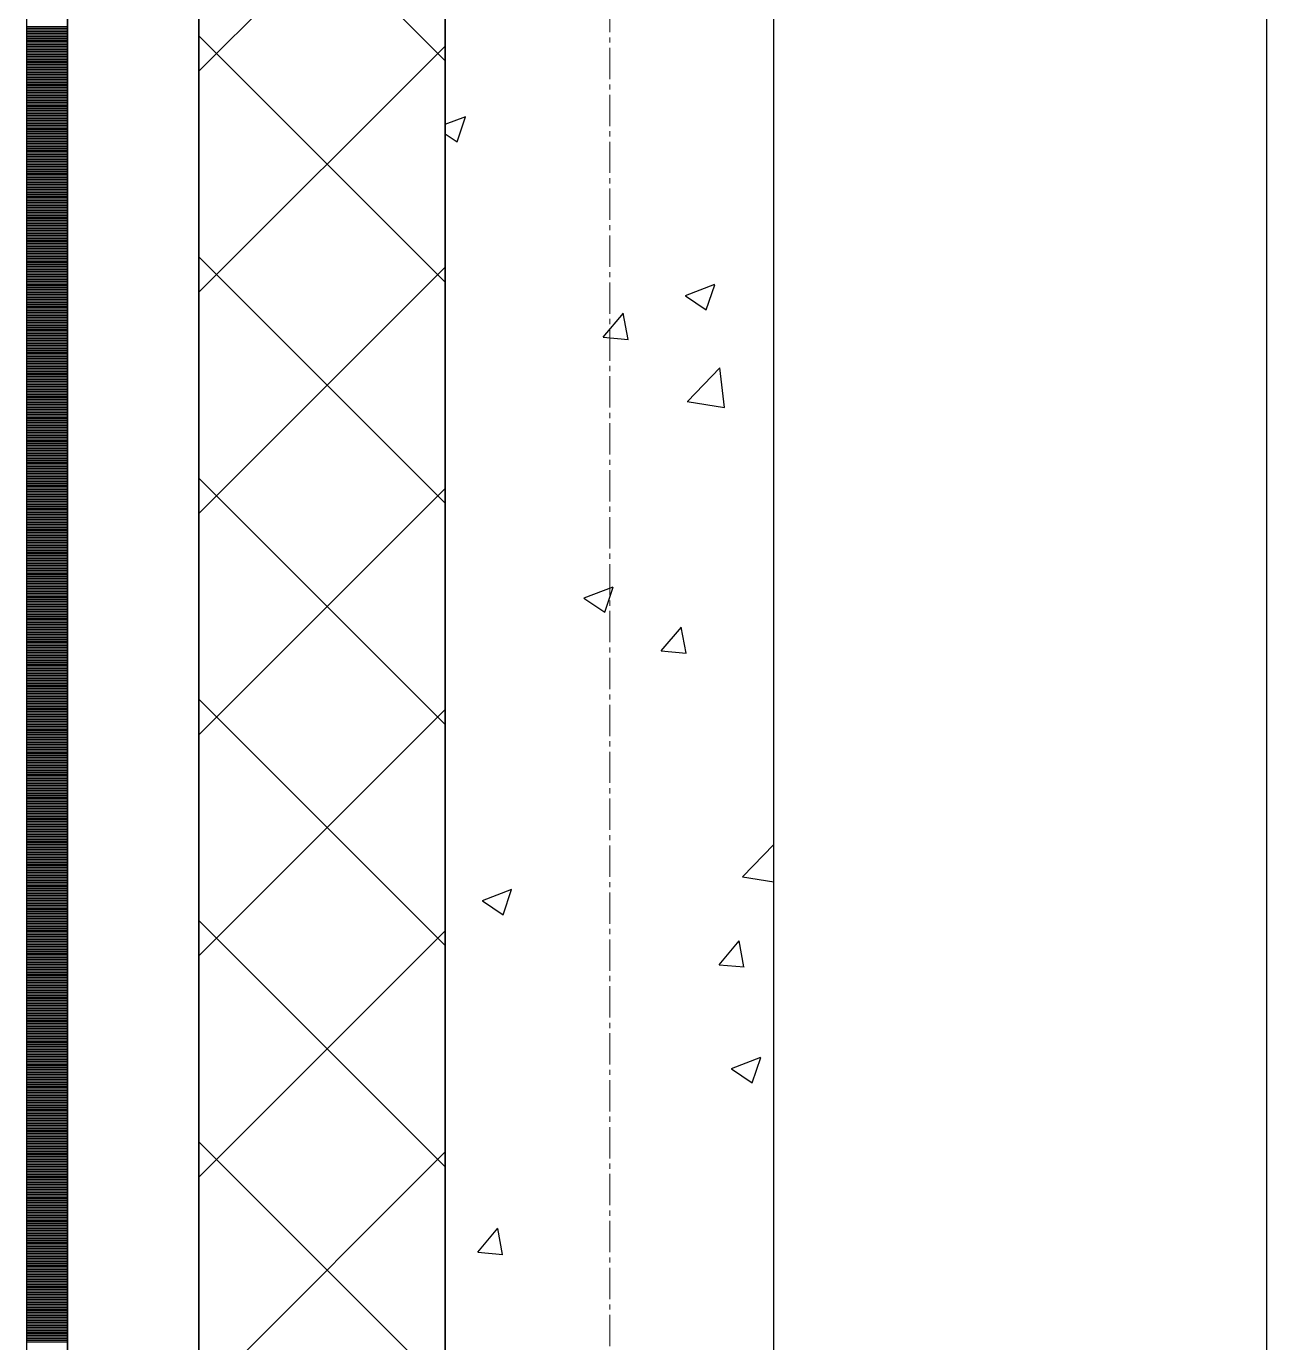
# Model space of a CAD drawing. Header units: millimetres. Extents: x -231292 to 573618, y -153144 to 564035.
# Drawn here: x 8548 to 9303, y 252365 to 253166 of the extents above; entities that cross this region are included whole.
import ezdxf

# ---------------------------------------------------------------- set-up
doc = ezdxf.new("R2010")
doc.units = ezdxf.units.MM
doc.linetypes.add('CENTER2', pattern=[28.575, 19.05, -3.175, 3.175, -3.175])
doc.layers.get('0').update_dxf_attribs({"color": 250})
for name, color, linetype, lineweight in [('АР_Стены ПЕНОблок', 250, 'Continuous', 20), ('АР_Тонкая', 250, 'Continuous', 5), ('АР_Утеплитель', 250, 'Continuous', 0), ('АР_Штриховка', 250, 'Continuous', 0), ('РД_Оси_100', 250, 'Continuous', 0)]:
    doc.layers.add(name, color=color, linetype=linetype, lineweight=lineweight)
doc.layers.add('КР_Балки-0.5', color=60, linetype='Continuous', lineweight=50, plot=False)

# ---------------------------------------------------------------- blocks, each defined once
blk = doc.blocks.new('оси_рен')
at = {"layer": 'РД_Оси_100', "color": 251, "linetype": 'CENTER2', "true_color": 0x636466}
blk.add_line((1195652.916, 135558.25), (1195652.916, 223268.25), dxfattribs=at)

msp = doc.modelspace()

# ---------------------------------------------------------------- linework, layer by layer
at = {"layer": 'АР_Стены ПЕНОблок', "color": 18, "linetype": 'Continuous', "lineweight": 25, "true_color": 0x000000}
for p, q in [((8803.243, 263866.253), (8803.243, 187666.253)), ((9003.243, 187666.253), (9003.243, 263866.253))]:
    msp.add_line(p, q, dxfattribs=at)
at = {"layer": 'АР_Тонкая', "color": 18, "linetype": 'Continuous', "lineweight": 25, "true_color": 0x000000}
for p, q in [((8548.243, 263866.253), (8548.243, 187666.253)), ((8573.243, 263866.253), (8573.243, 187666.253)), ((8573.243, 187666.253), (8573.243, 263866.253)), ((8653.243, 187666.253), (8653.243, 263866.253))]:
    msp.add_line(p, q, dxfattribs=at)
at = {"layer": 'АР_Утеплитель', "color": 18, "linetype": 'Continuous', "lineweight": 25, "true_color": 0x000000}
for p, q in [((8653.243, 263866.253), (8653.243, 187666.253)), ((8803.243, 187666.253), (8803.243, 263866.253))]:
    msp.add_line(p, q, dxfattribs=at)
at = {"layer": 'АР_Штриховка', "color": 18, "linetype": 'Continuous', "lineweight": 25, "true_color": 0x000000}
for p, q in [((8803.243, 253145.132), (8653.243, 253295.132)), ((8653.243, 253138.845), (8803.243, 253288.845)), ((8548.243, 253166.002), (8573.243, 253166.002)), ((8548.243, 253165.002), (8573.243, 253165.002)), ((8548.243, 253164.002), (8573.243, 253164.002)), ((8548.243, 253163.002), (8573.243, 253163.002)), ((8548.243, 253162.002), (8573.243, 253162.002)), ((8548.243, 253161.002), (8573.243, 253161.002)), ((8548.243, 253160.002), (8573.243, 253160.002)), ((8548.243, 253159.002), (8573.243, 253159.002)), ((8548.243, 253158.002), (8573.243, 253158.002)), ((8548.243, 253157.002), (8573.243, 253157.002)), ((8548.243, 253156.002), (8573.243, 253156.002)), ((8548.243, 253155.002), (8573.243, 253155.002)), ((8548.243, 253154.002), (8573.243, 253154.002)), ((8803.243, 253010.428), (8653.243, 253160.428)), ((8653.243, 253004.141), (8803.243, 253154.141)), ((8548.243, 253153.002), (8573.243, 253153.002)), ((8548.243, 253152.002), (8573.243, 253152.002)), ((8548.243, 253151.002), (8573.243, 253151.002)), ((8548.243, 253150.002), (8573.243, 253150.002)), ((8548.243, 253149.002), (8573.243, 253149.002)), ((8548.243, 253148.002), (8573.243, 253148.002)), ((8548.243, 253147.002), (8573.243, 253147.002)), ((8548.243, 253146.002), (8573.243, 253146.002)), ((8548.243, 253145.002), (8573.243, 253145.002)), ((8548.243, 253144.002), (8573.243, 253144.002)), ((8548.243, 253143.002), (8573.243, 253143.002)), ((8548.243, 253142.002), (8573.243, 253142.002)), ((8548.243, 253141.002), (8573.243, 253141.002)), ((8548.243, 253140.002), (8573.243, 253140.002)), ((8548.243, 253139.002), (8573.243, 253139.002)), ((8548.243, 253138.002), (8573.243, 253138.002)), ((8548.243, 253137.002), (8573.243, 253137.002)), ((8548.243, 253136.002), (8573.243, 253136.002)), ((8548.243, 253135.002), (8573.243, 253135.002)), ((8548.243, 253134.002), (8573.243, 253134.002)), ((8548.243, 253133.002), (8573.243, 253133.002)), ((8548.243, 253132.002), (8573.243, 253132.002)), ((8548.243, 253131.002), (8573.243, 253131.002)), ((8548.243, 253130.002), (8573.243, 253130.002)), ((8548.243, 253129.002), (8573.243, 253129.002)), ((8548.243, 253128.002), (8573.243, 253128.002)), ((8548.243, 253127.002), (8573.243, 253127.002)), ((8548.243, 253126.002), (8573.243, 253126.002)), ((8548.243, 253125.002), (8573.243, 253125.002)), ((8548.243, 253124.002), (8573.243, 253124.002)), ((8548.243, 253123.002), (8573.243, 253123.002)), ((8548.243, 253122.002), (8573.243, 253122.002)), ((8548.243, 253121.002), (8573.243, 253121.002)), ((8548.243, 253120.002), (8573.243, 253120.002)), ((8548.243, 253119.002), (8573.243, 253119.002)), ((8548.243, 253118.002), (8573.243, 253118.002)), ((8548.243, 253117.002), (8573.243, 253117.002)), ((8548.243, 253116.002), (8573.243, 253116.002)), ((8548.243, 253115.002), (8573.243, 253115.002)), ((8548.243, 253114.002), (8573.243, 253114.002)), ((8548.243, 253113.002), (8573.243, 253113.002)), ((8548.243, 253112.002), (8573.243, 253112.002)), ((8548.243, 253111.002), (8573.243, 253111.002)), ((8548.243, 253110.002), (8573.243, 253110.002)), ((8548.243, 253109.002), (8573.243, 253109.002)), ((8548.243, 253108.002), (8573.243, 253108.002)), ((8548.243, 253107.002), (8573.243, 253107.002)), ((8548.243, 253106.002), (8573.243, 253106.002)), ((8803.243, 253106.491), (8815.741, 253111.288)), ((8810.503, 253095.717), (8815.653, 253111.066)), ((8548.243, 253105.002), (8573.243, 253105.002)), ((8548.243, 253104.002), (8573.243, 253104.002)), ((8548.243, 253103.002), (8573.243, 253103.002)), ((8548.243, 253102.002), (8573.243, 253102.002)), ((8548.243, 253101.002), (8573.243, 253101.002)), ((8548.243, 253100.002), (8573.243, 253100.002)), ((8548.243, 253099.002), (8573.243, 253099.002)), ((8548.243, 253098.002), (8573.243, 253098.002)), ((8803.243, 253100.61), (8810.492, 253095.72)), ((8548.243, 253097.002), (8573.243, 253097.002)), ((8548.243, 253096.002), (8573.243, 253096.002)), ((8548.243, 253095.002), (8573.243, 253095.002)), ((8548.243, 253094.002), (8573.243, 253094.002)), ((8548.243, 253093.002), (8573.243, 253093.002)), ((8548.243, 253092.002), (8573.243, 253092.002)), ((8548.243, 253091.002), (8573.243, 253091.002)), ((8548.243, 253090.002), (8573.243, 253090.002)), ((8548.243, 253089.002), (8573.243, 253089.002)), ((8548.243, 253088.002), (8573.243, 253088.002)), ((8548.243, 253087.002), (8573.243, 253087.002)), ((8548.243, 253086.002), (8573.243, 253086.002)), ((8548.243, 253085.002), (8573.243, 253085.002)), ((8548.243, 253084.002), (8573.243, 253084.002)), ((8548.243, 253083.002), (8573.243, 253083.002)), ((8548.243, 253082.002), (8573.243, 253082.002)), ((8548.243, 253081.002), (8573.243, 253081.002)), ((8548.243, 253080.002), (8573.243, 253080.002)), ((8548.243, 253079.002), (8573.243, 253079.002)), ((8548.243, 253078.002), (8573.243, 253078.002)), ((8548.243, 253077.002), (8573.243, 253077.002)), ((8548.243, 253076.002), (8573.243, 253076.002)), ((8548.243, 253075.002), (8573.243, 253075.002)), ((8548.243, 253074.002), (8573.243, 253074.002)), ((8548.243, 253073.002), (8573.243, 253073.002)), ((8548.243, 253072.002), (8573.243, 253072.002)), ((8548.243, 253071.002), (8573.243, 253071.002)), ((8548.243, 253070.002), (8573.243, 253070.002)), ((8548.243, 253069.002), (8573.243, 253069.002)), ((8548.243, 253068.002), (8573.243, 253068.002)), ((8548.243, 253067.002), (8573.243, 253067.002)), ((8548.243, 253066.002), (8573.243, 253066.002)), ((8548.243, 253065.002), (8573.243, 253065.002)), ((8548.243, 253064.002), (8573.243, 253064.002)), ((8548.243, 253063.002), (8573.243, 253063.002)), ((8548.243, 253062.002), (8573.243, 253062.002)), ((8548.243, 253061.002), (8573.243, 253061.002)), ((8548.243, 253060.002), (8573.243, 253060.002)), ((8548.243, 253059.002), (8573.243, 253059.002)), ((8548.243, 253058.002), (8573.243, 253058.002)), ((8548.243, 253057.002), (8573.243, 253057.002)), ((8548.243, 253056.002), (8573.243, 253056.002)), ((8548.243, 253055.002), (8573.243, 253055.002)), ((8548.243, 253054.002), (8573.243, 253054.002)), ((8548.243, 253053.002), (8573.243, 253053.002)), ((8548.243, 253052.002), (8573.243, 253052.002)), ((8548.243, 253051.002), (8573.243, 253051.002)), ((8548.243, 253050.002), (8573.243, 253050.002)), ((8548.243, 253049.002), (8573.243, 253049.002)), ((8548.243, 253048.002), (8573.243, 253048.002)), ((8548.243, 253047.002), (8573.243, 253047.002)), ((8548.243, 253046.002), (8573.243, 253046.002)), ((8548.243, 253045.002), (8573.243, 253045.002)), ((8548.243, 253044.002), (8573.243, 253044.002)), ((8548.243, 253043.002), (8573.243, 253043.002)), ((8548.243, 253042.002), (8573.243, 253042.002)), ((8548.243, 253041.002), (8573.243, 253041.002)), ((8548.243, 253040.002), (8573.243, 253040.002)), ((8548.243, 253039.002), (8573.243, 253039.002)), ((8548.243, 253038.002), (8573.243, 253038.002)), ((8548.243, 253037.002), (8573.243, 253037.002)), ((8548.243, 253036.002), (8573.243, 253036.002)), ((8548.243, 253035.002), (8573.243, 253035.002)), ((8548.243, 253034.002), (8573.243, 253034.002)), ((8548.243, 253033.002), (8573.243, 253033.002)), ((8548.243, 253032.002), (8573.243, 253032.002)), ((8548.243, 253031.002), (8573.243, 253031.002)), ((8548.243, 253030.002), (8573.243, 253030.002)), ((8548.243, 253029.002), (8573.243, 253029.002)), ((8548.243, 253028.002), (8573.243, 253028.002)), ((8548.243, 253027.002), (8573.243, 253027.002)), ((8548.243, 253026.002), (8573.243, 253026.002)), ((8548.243, 253025.002), (8573.243, 253025.002)), ((8803.243, 252875.724), (8653.243, 253025.724)), ((8548.243, 253024.002), (8573.243, 253024.002)), ((8548.243, 253023.002), (8573.243, 253023.002)), ((8548.243, 253022.002), (8573.243, 253022.002)), ((8548.243, 253021.002), (8573.243, 253021.002)), ((8548.243, 253020.002), (8573.243, 253020.002)), ((8548.243, 253019.002), (8573.243, 253019.002)), ((8548.243, 253018.002), (8573.243, 253018.002)), ((8548.243, 253017.002), (8573.243, 253017.002)), ((8653.243, 252869.437), (8803.243, 253019.437)), ((8548.243, 253016.002), (8573.243, 253016.002)), ((8548.243, 253015.002), (8573.243, 253015.002)), ((8548.243, 253014.002), (8573.243, 253014.002)), ((8548.243, 253013.002), (8573.243, 253013.002)), ((8548.243, 253012.002), (8573.243, 253012.002)), ((8548.243, 253011.002), (8573.243, 253011.002)), ((8548.243, 253010.002), (8573.243, 253010.002)), ((8548.243, 253009.002), (8573.243, 253009.002)), ((8949.571, 253002.196), (8967.356, 253009.023)), ((8548.243, 253008.002), (8573.243, 253008.002)), ((8548.243, 253007.002), (8573.243, 253007.002)), ((8548.243, 253006.002), (8573.243, 253006.002)), ((8548.243, 253005.002), (8573.243, 253005.002)), ((8548.243, 253004.002), (8573.243, 253004.002)), ((8548.243, 253003.002), (8573.243, 253003.002)), ((8548.243, 253002.002), (8573.243, 253002.002)), ((8548.243, 253001.002), (8573.243, 253001.002)), ((8949.472, 253001.977), (8962.106, 252993.455)), ((8962.117, 252993.452), (8967.267, 253008.801)), ((8548.243, 253000.002), (8573.243, 253000.002)), ((8548.243, 252999.002), (8573.243, 252999.002)), ((8548.243, 252998.002), (8573.243, 252998.002)), ((8548.243, 252997.002), (8573.243, 252997.002)), ((8548.243, 252996.002), (8573.243, 252996.002)), ((8548.243, 252995.002), (8573.243, 252995.002)), ((8548.243, 252994.002), (8573.243, 252994.002)), ((8548.243, 252993.002), (8573.243, 252993.002)), ((8548.243, 252992.002), (8573.243, 252992.002)), ((8548.243, 252991.002), (8573.243, 252991.002)), ((8548.243, 252990.002), (8573.243, 252990.002)), ((8548.243, 252989.002), (8573.243, 252989.002)), ((8548.243, 252988.002), (8573.243, 252988.002)), ((8548.243, 252987.002), (8573.243, 252987.002)), ((8548.243, 252986.002), (8573.243, 252986.002)), ((8548.243, 252985.002), (8573.243, 252985.002)), ((8899.467, 252976.795), (8911.712, 252991.388)), ((8914.551, 252975.438), (8911.614, 252991.359)), ((8548.243, 252984.002), (8573.243, 252984.002)), ((8548.243, 252983.002), (8573.243, 252983.002)), ((8548.243, 252982.002), (8573.243, 252982.002)), ((8548.243, 252981.002), (8573.243, 252981.002)), ((8548.243, 252980.002), (8573.243, 252980.002)), ((8548.243, 252979.002), (8573.243, 252979.002)), ((8548.243, 252978.002), (8573.243, 252978.002)), ((8548.243, 252977.002), (8573.243, 252977.002)), ((8548.243, 252976.002), (8573.243, 252976.002)), ((8548.243, 252975.002), (8573.243, 252975.002)), ((8548.243, 252974.002), (8573.243, 252974.002)), ((8548.243, 252973.002), (8573.243, 252973.002)), ((8548.243, 252972.002), (8573.243, 252972.002)), ((8548.243, 252971.002), (8573.243, 252971.002)), ((8548.243, 252970.002), (8573.243, 252970.002)), ((8548.243, 252969.002), (8573.243, 252969.002)), ((8899.466, 252976.784), (8914.648, 252975.456)), ((8548.243, 252968.002), (8573.243, 252968.002)), ((8548.243, 252967.002), (8573.243, 252967.002)), ((8548.243, 252966.002), (8573.243, 252966.002)), ((8548.243, 252965.002), (8573.243, 252965.002)), ((8548.243, 252964.002), (8573.243, 252964.002)), ((8548.243, 252963.002), (8573.243, 252963.002)), ((8548.243, 252962.002), (8573.243, 252962.002)), ((8548.243, 252961.002), (8573.243, 252961.002)), ((8548.243, 252960.002), (8573.243, 252960.002)), ((8548.243, 252959.002), (8573.243, 252959.002)), ((8548.243, 252958.002), (8573.243, 252958.002)), ((8548.243, 252957.002), (8573.243, 252957.002)), ((8548.243, 252956.002), (8573.243, 252956.002)), ((8548.243, 252955.002), (8573.243, 252955.002)), ((8548.243, 252954.002), (8573.243, 252954.002)), ((8548.243, 252953.002), (8573.243, 252953.002)), ((8950.602, 252937.575), (8970.386, 252958.193)), ((8973.185, 252934.07), (8970.379, 252958.193)), ((8548.243, 252952.002), (8573.243, 252952.002)), ((8548.243, 252951.002), (8573.243, 252951.002)), ((8548.243, 252950.002), (8573.243, 252950.002)), ((8548.243, 252949.002), (8573.243, 252949.002)), ((8548.243, 252948.002), (8573.243, 252948.002)), ((8548.243, 252947.002), (8573.243, 252947.002)), ((8548.243, 252946.002), (8573.243, 252946.002)), ((8548.243, 252945.002), (8573.243, 252945.002)), ((8548.243, 252944.002), (8573.243, 252944.002)), ((8548.243, 252943.002), (8573.243, 252943.002)), ((8548.243, 252942.002), (8573.243, 252942.002)), ((8548.243, 252941.002), (8573.243, 252941.002)), ((8548.243, 252940.002), (8573.243, 252940.002)), ((8548.243, 252939.002), (8573.243, 252939.002)), ((8548.243, 252938.002), (8573.243, 252938.002)), ((8548.243, 252937.002), (8573.243, 252937.002)), ((8950.597, 252937.585), (8973.187, 252934.081)), ((8548.243, 252936.002), (8573.243, 252936.002)), ((8548.243, 252935.002), (8573.243, 252935.002)), ((8548.243, 252934.002), (8573.243, 252934.002)), ((8548.243, 252933.002), (8573.243, 252933.002)), ((8548.243, 252932.002), (8573.243, 252932.002)), ((8548.243, 252931.002), (8573.243, 252931.002)), ((8548.243, 252930.002), (8573.243, 252930.002)), ((8548.243, 252929.002), (8573.243, 252929.002)), ((8548.243, 252928.002), (8573.243, 252928.002)), ((8548.243, 252927.002), (8573.243, 252927.002)), ((8548.243, 252926.002), (8573.243, 252926.002)), ((8548.243, 252925.002), (8573.243, 252925.002)), ((8548.243, 252924.002), (8573.243, 252924.002)), ((8548.243, 252923.002), (8573.243, 252923.002)), ((8548.243, 252922.002), (8573.243, 252922.002)), ((8548.243, 252921.002), (8573.243, 252921.002)), ((8548.243, 252920.002), (8573.243, 252920.002)), ((8548.243, 252919.002), (8573.243, 252919.002)), ((8548.243, 252918.002), (8573.243, 252918.002)), ((8548.243, 252917.002), (8573.243, 252917.002)), ((8548.243, 252916.002), (8573.243, 252916.002)), ((8548.243, 252915.002), (8573.243, 252915.002)), ((8548.243, 252914.002), (8573.243, 252914.002)), ((8548.243, 252913.002), (8573.243, 252913.002)), ((8548.243, 252912.002), (8573.243, 252912.002)), ((8548.243, 252911.002), (8573.243, 252911.002)), ((8548.243, 252910.002), (8573.243, 252910.002)), ((8548.243, 252909.002), (8573.243, 252909.002)), ((8548.243, 252908.002), (8573.243, 252908.002)), ((8548.243, 252907.002), (8573.243, 252907.002)), ((8548.243, 252906.002), (8573.243, 252906.002)), ((8548.243, 252905.002), (8573.243, 252905.002)), ((8548.243, 252904.002), (8573.243, 252904.002)), ((8548.243, 252903.002), (8573.243, 252903.002)), ((8548.243, 252902.002), (8573.243, 252902.002)), ((8548.243, 252901.002), (8573.243, 252901.002)), ((8548.243, 252900.002), (8573.243, 252900.002)), ((8548.243, 252899.002), (8573.243, 252899.002)), ((8548.243, 252898.002), (8573.243, 252898.002)), ((8548.243, 252897.002), (8573.243, 252897.002)), ((8548.243, 252896.002), (8573.243, 252896.002)), ((8548.243, 252895.002), (8573.243, 252895.002)), ((8548.243, 252894.002), (8573.243, 252894.002)), ((8548.243, 252893.002), (8573.243, 252893.002)), ((8548.243, 252892.002), (8573.243, 252892.002)), ((8548.243, 252891.002), (8573.243, 252891.002)), ((8548.243, 252890.002), (8573.243, 252890.002)), ((8548.243, 252889.002), (8573.243, 252889.002)), ((8803.243, 252741.02), (8653.243, 252891.02)), ((8548.243, 252888.002), (8573.243, 252888.002)), ((8548.243, 252887.002), (8573.243, 252887.002)), ((8548.243, 252886.002), (8573.243, 252886.002)), ((8548.243, 252885.002), (8573.243, 252885.002)), ((8548.243, 252884.002), (8573.243, 252884.002)), ((8548.243, 252883.002), (8573.243, 252883.002)), ((8548.243, 252882.002), (8573.243, 252882.002)), ((8548.243, 252881.002), (8573.243, 252881.002)), ((8653.243, 252734.733), (8803.243, 252884.733)), ((8548.243, 252880.002), (8573.243, 252880.002)), ((8548.243, 252879.002), (8573.243, 252879.002)), ((8548.243, 252878.002), (8573.243, 252878.002)), ((8548.243, 252877.002), (8573.243, 252877.002)), ((8548.243, 252876.002), (8573.243, 252876.002)), ((8548.243, 252875.002), (8573.243, 252875.002)), ((8548.243, 252874.002), (8573.243, 252874.002)), ((8548.243, 252873.002), (8573.243, 252873.002)), ((8548.243, 252872.002), (8573.243, 252872.002)), ((8548.243, 252871.002), (8573.243, 252871.002)), ((8548.243, 252870.002), (8573.243, 252870.002)), ((8548.243, 252869.002), (8573.243, 252869.002)), ((8548.243, 252868.002), (8573.243, 252868.002)), ((8548.243, 252867.002), (8573.243, 252867.002)), ((8548.243, 252866.002), (8573.243, 252866.002)), ((8548.243, 252865.002), (8573.243, 252865.002)), ((8548.243, 252864.002), (8573.243, 252864.002)), ((8548.243, 252863.002), (8573.243, 252863.002)), ((8548.243, 252862.002), (8573.243, 252862.002)), ((8548.243, 252861.002), (8573.243, 252861.002)), ((8548.243, 252860.002), (8573.243, 252860.002)), ((8548.243, 252859.002), (8573.243, 252859.002)), ((8548.243, 252858.002), (8573.243, 252858.002)), ((8548.243, 252857.002), (8573.243, 252857.002)), ((8548.243, 252856.002), (8573.243, 252856.002)), ((8548.243, 252855.002), (8573.243, 252855.002)), ((8548.243, 252854.002), (8573.243, 252854.002)), ((8548.243, 252853.002), (8573.243, 252853.002)), ((8548.243, 252852.002), (8573.243, 252852.002)), ((8548.243, 252851.002), (8573.243, 252851.002)), ((8548.243, 252850.002), (8573.243, 252850.002)), ((8548.243, 252849.002), (8573.243, 252849.002)), ((8548.243, 252848.002), (8573.243, 252848.002)), ((8548.243, 252847.002), (8573.243, 252847.002)), ((8548.243, 252846.002), (8573.243, 252846.002)), ((8548.243, 252845.002), (8573.243, 252845.002)), ((8548.243, 252844.002), (8573.243, 252844.002)), ((8548.243, 252843.002), (8573.243, 252843.002)), ((8548.243, 252842.002), (8573.243, 252842.002)), ((8548.243, 252841.002), (8573.243, 252841.002)), ((8548.243, 252840.002), (8573.243, 252840.002)), ((8548.243, 252839.002), (8573.243, 252839.002)), ((8548.243, 252838.002), (8573.243, 252838.002)), ((8548.243, 252837.002), (8573.243, 252837.002)), ((8548.243, 252836.002), (8573.243, 252836.002)), ((8548.243, 252835.002), (8573.243, 252835.002)), ((8548.243, 252834.002), (8573.243, 252834.002)), ((8548.243, 252833.002), (8573.243, 252833.002)), ((8548.243, 252832.002), (8573.243, 252832.002)), ((8548.243, 252831.002), (8573.243, 252831.002)), ((8548.243, 252830.002), (8573.243, 252830.002)), ((8548.243, 252829.002), (8573.243, 252829.002)), ((8548.243, 252828.002), (8573.243, 252828.002)), ((8548.243, 252827.002), (8573.243, 252827.002)), ((8548.243, 252826.002), (8573.243, 252826.002)), ((8548.243, 252825.002), (8573.243, 252825.002)), ((8887.769, 252818.008), (8905.554, 252824.835)), ((8900.315, 252809.264), (8905.465, 252824.613)), ((8548.243, 252824.002), (8573.243, 252824.002)), ((8548.243, 252823.002), (8573.243, 252823.002)), ((8548.243, 252822.002), (8573.243, 252822.002)), ((8548.243, 252821.002), (8573.243, 252821.002)), ((8548.243, 252820.002), (8573.243, 252820.002)), ((8548.243, 252819.002), (8573.243, 252819.002)), ((8548.243, 252818.002), (8573.243, 252818.002)), ((8548.243, 252817.002), (8573.243, 252817.002)), ((8887.67, 252817.789), (8900.304, 252809.267)), ((8548.243, 252816.002), (8573.243, 252816.002)), ((8548.243, 252815.002), (8573.243, 252815.002)), ((8548.243, 252814.002), (8573.243, 252814.002)), ((8548.243, 252813.002), (8573.243, 252813.002)), ((8548.243, 252812.002), (8573.243, 252812.002)), ((8548.243, 252811.002), (8573.243, 252811.002)), ((8548.243, 252810.002), (8573.243, 252810.002)), ((8548.243, 252809.002), (8573.243, 252809.002)), ((8548.243, 252808.002), (8573.243, 252808.002)), ((8548.243, 252807.002), (8573.243, 252807.002)), ((8548.243, 252806.002), (8573.243, 252806.002)), ((8548.243, 252805.002), (8573.243, 252805.002)), ((8548.243, 252804.002), (8573.243, 252804.002)), ((8548.243, 252803.002), (8573.243, 252803.002)), ((8548.243, 252802.002), (8573.243, 252802.002)), ((8548.243, 252801.002), (8573.243, 252801.002)), ((8548.243, 252800.002), (8573.243, 252800.002)), ((8548.243, 252799.002), (8573.243, 252799.002)), ((8548.243, 252798.002), (8573.243, 252798.002)), ((8548.243, 252797.002), (8573.243, 252797.002)), ((8548.243, 252796.002), (8573.243, 252796.002)), ((8548.243, 252795.002), (8573.243, 252795.002)), ((8548.243, 252794.002), (8573.243, 252794.002)), ((8548.243, 252793.002), (8573.243, 252793.002)), ((8934.71, 252785.738), (8946.955, 252800.331)), ((8949.794, 252784.381), (8946.857, 252800.302)), ((8548.243, 252792.002), (8573.243, 252792.002)), ((8548.243, 252791.002), (8573.243, 252791.002)), ((8548.243, 252790.002), (8573.243, 252790.002)), ((8548.243, 252789.002), (8573.243, 252789.002)), ((8548.243, 252788.002), (8573.243, 252788.002)), ((8548.243, 252787.002), (8573.243, 252787.002)), ((8548.243, 252786.002), (8573.243, 252786.002)), ((8548.243, 252785.002), (8573.243, 252785.002)), ((8934.709, 252785.727), (8949.891, 252784.399)), ((8548.243, 252784.002), (8573.243, 252784.002)), ((8548.243, 252783.002), (8573.243, 252783.002)), ((8548.243, 252782.002), (8573.243, 252782.002)), ((8548.243, 252781.002), (8573.243, 252781.002)), ((8548.243, 252780.002), (8573.243, 252780.002)), ((8548.243, 252779.002), (8573.243, 252779.002)), ((8548.243, 252778.002), (8573.243, 252778.002)), ((8548.243, 252777.002), (8573.243, 252777.002)), ((8548.243, 252776.002), (8573.243, 252776.002)), ((8548.243, 252775.002), (8573.243, 252775.002)), ((8548.243, 252774.002), (8573.243, 252774.002)), ((8548.243, 252773.002), (8573.243, 252773.002)), ((8548.243, 252772.002), (8573.243, 252772.002)), ((8548.243, 252771.002), (8573.243, 252771.002)), ((8548.243, 252770.002), (8573.243, 252770.002)), ((8548.243, 252769.002), (8573.243, 252769.002)), ((8548.243, 252768.002), (8573.243, 252768.002)), ((8548.243, 252767.002), (8573.243, 252767.002)), ((8548.243, 252766.002), (8573.243, 252766.002)), ((8548.243, 252765.002), (8573.243, 252765.002)), ((8548.243, 252764.002), (8573.243, 252764.002)), ((8548.243, 252763.002), (8573.243, 252763.002)), ((8548.243, 252762.002), (8573.243, 252762.002)), ((8548.243, 252761.002), (8573.243, 252761.002)), ((8548.243, 252760.002), (8573.243, 252760.002)), ((8548.243, 252759.002), (8573.243, 252759.002)), ((8548.243, 252758.002), (8573.243, 252758.002)), ((8548.243, 252757.002), (8573.243, 252757.002)), ((8548.243, 252756.002), (8573.243, 252756.002)), ((8548.243, 252755.002), (8573.243, 252755.002)), ((8548.243, 252754.002), (8573.243, 252754.002)), ((8548.243, 252753.002), (8573.243, 252753.002)), ((8803.243, 252606.316), (8653.243, 252756.316)), ((8548.243, 252752.002), (8573.243, 252752.002)), ((8548.243, 252751.002), (8573.243, 252751.002)), ((8548.243, 252750.002), (8573.243, 252750.002)), ((8548.243, 252749.002), (8573.243, 252749.002)), ((8548.243, 252748.002), (8573.243, 252748.002)), ((8548.243, 252747.002), (8573.243, 252747.002)), ((8548.243, 252746.002), (8573.243, 252746.002)), ((8548.243, 252745.002), (8573.243, 252745.002)), ((8653.243, 252600.029), (8803.243, 252750.029)), ((8548.243, 252744.002), (8573.243, 252744.002)), ((8548.243, 252743.002), (8573.243, 252743.002)), ((8548.243, 252742.002), (8573.243, 252742.002)), ((8548.243, 252741.002), (8573.243, 252741.002)), ((8548.243, 252740.002), (8573.243, 252740.002)), ((8548.243, 252739.002), (8573.243, 252739.002)), ((8548.243, 252738.002), (8573.243, 252738.002)), ((8548.243, 252737.002), (8573.243, 252737.002)), ((8548.243, 252736.002), (8573.243, 252736.002)), ((8548.243, 252735.002), (8573.243, 252735.002)), ((8548.243, 252734.002), (8573.243, 252734.002)), ((8548.243, 252733.002), (8573.243, 252733.002)), ((8548.243, 252732.002), (8573.243, 252732.002)), ((8548.243, 252731.002), (8573.243, 252731.002)), ((8548.243, 252730.002), (8573.243, 252730.002)), ((8548.243, 252729.002), (8573.243, 252729.002)), ((8548.243, 252728.002), (8573.243, 252728.002)), ((8548.243, 252727.002), (8573.243, 252727.002)), ((8548.243, 252726.002), (8573.243, 252726.002)), ((8548.243, 252725.002), (8573.243, 252725.002)), ((8548.243, 252724.002), (8573.243, 252724.002)), ((8548.243, 252723.002), (8573.243, 252723.002)), ((8548.243, 252722.002), (8573.243, 252722.002)), ((8548.243, 252721.002), (8573.243, 252721.002)), ((8548.243, 252720.002), (8573.243, 252720.002)), ((8548.243, 252719.002), (8573.243, 252719.002)), ((8548.243, 252718.002), (8573.243, 252718.002)), ((8548.243, 252717.002), (8573.243, 252717.002)), ((8548.243, 252716.002), (8573.243, 252716.002)), ((8548.243, 252715.002), (8573.243, 252715.002)), ((8548.243, 252714.002), (8573.243, 252714.002)), ((8548.243, 252713.002), (8573.243, 252713.002)), ((8548.243, 252712.002), (8573.243, 252712.002)), ((8548.243, 252711.002), (8573.243, 252711.002)), ((8548.243, 252710.002), (8573.243, 252710.002)), ((8548.243, 252709.002), (8573.243, 252709.002)), ((8548.243, 252708.002), (8573.243, 252708.002)), ((8548.243, 252707.002), (8573.243, 252707.002)), ((8548.243, 252706.002), (8573.243, 252706.002)), ((8548.243, 252705.002), (8573.243, 252705.002)), ((8548.243, 252704.002), (8573.243, 252704.002)), ((8548.243, 252703.002), (8573.243, 252703.002)), ((8548.243, 252702.002), (8573.243, 252702.002)), ((8548.243, 252701.002), (8573.243, 252701.002)), ((8548.243, 252700.002), (8573.243, 252700.002)), ((8548.243, 252699.002), (8573.243, 252699.002)), ((8548.243, 252698.002), (8573.243, 252698.002)), ((8548.243, 252697.002), (8573.243, 252697.002)), ((8548.243, 252696.002), (8573.243, 252696.002)), ((8548.243, 252695.002), (8573.243, 252695.002)), ((8548.243, 252694.002), (8573.243, 252694.002)), ((8548.243, 252693.002), (8573.243, 252693.002)), ((8548.243, 252692.002), (8573.243, 252692.002)), ((8548.243, 252691.002), (8573.243, 252691.002)), ((8548.243, 252690.002), (8573.243, 252690.002)), ((8548.243, 252689.002), (8573.243, 252689.002)), ((8548.243, 252688.002), (8573.243, 252688.002)), ((8548.243, 252687.002), (8573.243, 252687.002)), ((8548.243, 252686.002), (8573.243, 252686.002)), ((8548.243, 252685.002), (8573.243, 252685.002)), ((8548.243, 252684.002), (8573.243, 252684.002)), ((8548.243, 252683.002), (8573.243, 252683.002)), ((8548.243, 252682.002), (8573.243, 252682.002)), ((8548.243, 252681.002), (8573.243, 252681.002)), ((8548.243, 252680.002), (8573.243, 252680.002)), ((8548.243, 252679.002), (8573.243, 252679.002)), ((8548.243, 252678.002), (8573.243, 252678.002)), ((8548.243, 252677.002), (8573.243, 252677.002)), ((8548.243, 252676.002), (8573.243, 252676.002)), ((8548.243, 252675.002), (8573.243, 252675.002)), ((8548.243, 252674.002), (8573.243, 252674.002)), ((8548.243, 252673.002), (8573.243, 252673.002)), ((8548.243, 252672.002), (8573.243, 252672.002)), ((8548.243, 252671.002), (8573.243, 252671.002)), ((8548.243, 252670.002), (8573.243, 252670.002)), ((8548.243, 252669.002), (8573.243, 252669.002)), ((8548.243, 252668.002), (8573.243, 252668.002)), ((8548.243, 252667.002), (8573.243, 252667.002)), ((8548.243, 252666.002), (8573.243, 252666.002)), ((8548.243, 252665.002), (8573.243, 252665.002)), ((8984.277, 252648.106), (9003.243, 252667.873)), ((8548.243, 252664.002), (8573.243, 252664.002)), ((8548.243, 252663.002), (8573.243, 252663.002)), ((8548.243, 252662.002), (8573.243, 252662.002)), ((8548.243, 252661.002), (8573.243, 252661.002)), ((8548.243, 252660.002), (8573.243, 252660.002)), ((8548.243, 252659.002), (8573.243, 252659.002)), ((8548.243, 252658.002), (8573.243, 252658.002)), ((8548.243, 252657.002), (8573.243, 252657.002)), ((8548.243, 252656.002), (8573.243, 252656.002)), ((8548.243, 252655.002), (8573.243, 252655.002)), ((8548.243, 252654.002), (8573.243, 252654.002)), ((8548.243, 252653.002), (8573.243, 252653.002)), ((8548.243, 252652.002), (8573.243, 252652.002)), ((8548.243, 252651.002), (8573.243, 252651.002)), ((8548.243, 252650.002), (8573.243, 252650.002)), ((8548.243, 252649.002), (8573.243, 252649.002)), ((8548.243, 252648.002), (8573.243, 252648.002)), ((8548.243, 252647.002), (8573.243, 252647.002)), ((8548.243, 252646.002), (8573.243, 252646.002)), ((8548.243, 252645.002), (8573.243, 252645.002)), ((8548.243, 252644.002), (8573.243, 252644.002)), ((8548.243, 252643.002), (8573.243, 252643.002)), ((8548.243, 252642.002), (8573.243, 252642.002)), ((8548.243, 252641.002), (8573.243, 252641.002)), ((8825.967, 252633.82), (8843.751, 252640.647)), ((8838.513, 252625.076), (8843.663, 252640.425)), ((8984.272, 252648.116), (9003.243, 252645.174)), ((8548.243, 252640.002), (8573.243, 252640.002)), ((8548.243, 252639.002), (8573.243, 252639.002)), ((8548.243, 252638.002), (8573.243, 252638.002)), ((8548.243, 252637.002), (8573.243, 252637.002)), ((8548.243, 252636.002), (8573.243, 252636.002)), ((8548.243, 252635.002), (8573.243, 252635.002)), ((8548.243, 252634.002), (8573.243, 252634.002)), ((8548.243, 252633.002), (8573.243, 252633.002)), ((8825.868, 252633.601), (8838.502, 252625.079)), ((8548.243, 252632.002), (8573.243, 252632.002)), ((8548.243, 252631.002), (8573.243, 252631.002)), ((8548.243, 252630.002), (8573.243, 252630.002)), ((8548.243, 252629.002), (8573.243, 252629.002)), ((8548.243, 252628.002), (8573.243, 252628.002)), ((8548.243, 252627.002), (8573.243, 252627.002)), ((8548.243, 252626.002), (8573.243, 252626.002)), ((8548.243, 252625.002), (8573.243, 252625.002)), ((8548.243, 252624.002), (8573.243, 252624.002)), ((8548.243, 252623.002), (8573.243, 252623.002)), ((8548.243, 252622.002), (8573.243, 252622.002)), ((8548.243, 252621.002), (8573.243, 252621.002)), ((8548.243, 252620.002), (8573.243, 252620.002)), ((8548.243, 252619.002), (8573.243, 252619.002)), ((8548.243, 252618.002), (8573.243, 252618.002)), ((8548.243, 252617.002), (8573.243, 252617.002)), ((8803.243, 252471.612), (8653.243, 252621.612)), ((8548.243, 252616.002), (8573.243, 252616.002)), ((8548.243, 252615.002), (8573.243, 252615.002)), ((8548.243, 252614.002), (8573.243, 252614.002)), ((8548.243, 252613.002), (8573.243, 252613.002)), ((8548.243, 252612.002), (8573.243, 252612.002)), ((8548.243, 252611.002), (8573.243, 252611.002)), ((8548.243, 252610.002), (8573.243, 252610.002)), ((8548.243, 252609.002), (8573.243, 252609.002)), ((8653.243, 252465.325), (8803.243, 252615.325)), ((8969.953, 252594.681), (8982.199, 252609.274)), ((8985.036, 252593.324), (8982.099, 252609.245)), ((8548.243, 252608.002), (8573.243, 252608.002)), ((8548.243, 252607.002), (8573.243, 252607.002)), ((8548.243, 252606.002), (8573.243, 252606.002)), ((8548.243, 252605.002), (8573.243, 252605.002)), ((8548.243, 252604.002), (8573.243, 252604.002)), ((8548.243, 252603.002), (8573.243, 252603.002)), ((8548.243, 252602.002), (8573.243, 252602.002)), ((8548.243, 252601.002), (8573.243, 252601.002)), ((8548.243, 252600.002), (8573.243, 252600.002)), ((8548.243, 252599.002), (8573.243, 252599.002)), ((8548.243, 252598.002), (8573.243, 252598.002)), ((8548.243, 252597.002), (8573.243, 252597.002)), ((8548.243, 252596.002), (8573.243, 252596.002)), ((8548.243, 252595.002), (8573.243, 252595.002)), ((8548.243, 252594.002), (8573.243, 252594.002)), ((8548.243, 252593.002), (8573.243, 252593.002)), ((8969.953, 252594.671), (8985.135, 252593.342)), ((8548.243, 252592.002), (8573.243, 252592.002)), ((8548.243, 252591.002), (8573.243, 252591.002)), ((8548.243, 252590.002), (8573.243, 252590.002)), ((8548.243, 252589.002), (8573.243, 252589.002)), ((8548.243, 252588.002), (8573.243, 252588.002)), ((8548.243, 252587.002), (8573.243, 252587.002)), ((8548.243, 252586.002), (8573.243, 252586.002)), ((8548.243, 252585.002), (8573.243, 252585.002)), ((8548.243, 252584.002), (8573.243, 252584.002)), ((8548.243, 252583.002), (8573.243, 252583.002)), ((8548.243, 252582.002), (8573.243, 252582.002)), ((8548.243, 252581.002), (8573.243, 252581.002)), ((8548.243, 252580.002), (8573.243, 252580.002)), ((8548.243, 252579.002), (8573.243, 252579.002)), ((8548.243, 252578.002), (8573.243, 252578.002)), ((8548.243, 252577.002), (8573.243, 252577.002)), ((8548.243, 252576.002), (8573.243, 252576.002)), ((8548.243, 252575.002), (8573.243, 252575.002)), ((8548.243, 252574.002), (8573.243, 252574.002)), ((8548.243, 252573.002), (8573.243, 252573.002)), ((8548.243, 252572.002), (8573.243, 252572.002)), ((8548.243, 252571.002), (8573.243, 252571.002)), ((8548.243, 252570.002), (8573.243, 252570.002)), ((8548.243, 252569.002), (8573.243, 252569.002)), ((8548.243, 252568.002), (8573.243, 252568.002)), ((8548.243, 252567.002), (8573.243, 252567.002)), ((8548.243, 252566.002), (8573.243, 252566.002)), ((8548.243, 252565.002), (8573.243, 252565.002)), ((8548.243, 252564.002), (8573.243, 252564.002)), ((8548.243, 252563.002), (8573.243, 252563.002)), ((8548.243, 252562.002), (8573.243, 252562.002)), ((8548.243, 252561.002), (8573.243, 252561.002)), ((8548.243, 252560.002), (8573.243, 252560.002)), ((8548.243, 252559.002), (8573.243, 252559.002)), ((8548.243, 252558.002), (8573.243, 252558.002)), ((8548.243, 252557.002), (8573.243, 252557.002)), ((8548.243, 252556.002), (8573.243, 252556.002)), ((8548.243, 252555.002), (8573.243, 252555.002)), ((8548.243, 252554.002), (8573.243, 252554.002)), ((8548.243, 252553.002), (8573.243, 252553.002)), ((8548.243, 252552.002), (8573.243, 252552.002)), ((8548.243, 252551.002), (8573.243, 252551.002)), ((8548.243, 252550.002), (8573.243, 252550.002)), ((8548.243, 252549.002), (8573.243, 252549.002)), ((8548.243, 252548.002), (8573.243, 252548.002)), ((8548.243, 252547.002), (8573.243, 252547.002)), ((8548.243, 252546.002), (8573.243, 252546.002)), ((8548.243, 252545.002), (8573.243, 252545.002)), ((8548.243, 252544.002), (8573.243, 252544.002)), ((8548.243, 252543.002), (8573.243, 252543.002)), ((8548.243, 252542.002), (8573.243, 252542.002)), ((8548.243, 252541.002), (8573.243, 252541.002)), ((8548.243, 252540.002), (8573.243, 252540.002)), ((8548.243, 252539.002), (8573.243, 252539.002)), ((8548.243, 252538.002), (8573.243, 252538.002)), ((8548.243, 252537.002), (8573.243, 252537.002)), ((8548.243, 252536.002), (8573.243, 252536.002)), ((8977.581, 252531.555), (8995.366, 252538.382)), ((8990.127, 252522.811), (8995.278, 252538.16)), ((8548.243, 252535.002), (8573.243, 252535.002)), ((8548.243, 252534.002), (8573.243, 252534.002)), ((8548.243, 252533.002), (8573.243, 252533.002)), ((8548.243, 252532.002), (8573.243, 252532.002)), ((8548.243, 252531.002), (8573.243, 252531.002)), ((8548.243, 252530.002), (8573.243, 252530.002)), ((8548.243, 252529.002), (8573.243, 252529.002)), ((8548.243, 252528.002), (8573.243, 252528.002)), ((8977.482, 252531.336), (8990.116, 252522.814)), ((8548.243, 252527.002), (8573.243, 252527.002)), ((8548.243, 252526.002), (8573.243, 252526.002)), ((8548.243, 252525.002), (8573.243, 252525.002)), ((8548.243, 252524.002), (8573.243, 252524.002)), ((8548.243, 252523.002), (8573.243, 252523.002)), ((8548.243, 252522.002), (8573.243, 252522.002)), ((8548.243, 252521.002), (8573.243, 252521.002)), ((8548.243, 252520.002), (8573.243, 252520.002)), ((8548.243, 252519.002), (8573.243, 252519.002)), ((8548.243, 252518.002), (8573.243, 252518.002)), ((8548.243, 252517.002), (8573.243, 252517.002)), ((8548.243, 252516.002), (8573.243, 252516.002)), ((8548.243, 252515.002), (8573.243, 252515.002)), ((8548.243, 252514.002), (8573.243, 252514.002)), ((8548.243, 252513.002), (8573.243, 252513.002)), ((8548.243, 252512.002), (8573.243, 252512.002)), ((8548.243, 252511.002), (8573.243, 252511.002)), ((8548.243, 252510.002), (8573.243, 252510.002)), ((8548.243, 252509.002), (8573.243, 252509.002)), ((8548.243, 252508.002), (8573.243, 252508.002)), ((8548.243, 252507.002), (8573.243, 252507.002)), ((8548.243, 252506.002), (8573.243, 252506.002)), ((8548.243, 252505.002), (8573.243, 252505.002)), ((8548.243, 252504.002), (8573.243, 252504.002)), ((8548.243, 252503.002), (8573.243, 252503.002)), ((8548.243, 252502.002), (8573.243, 252502.002)), ((8548.243, 252501.002), (8573.243, 252501.002)), ((8548.243, 252500.002), (8573.243, 252500.002)), ((8548.243, 252499.002), (8573.243, 252499.002)), ((8548.243, 252498.002), (8573.243, 252498.002)), ((8548.243, 252497.002), (8573.243, 252497.002)), ((8548.243, 252496.002), (8573.243, 252496.002)), ((8548.243, 252495.002), (8573.243, 252495.002)), ((8548.243, 252494.002), (8573.243, 252494.002)), ((8548.243, 252493.002), (8573.243, 252493.002)), ((8548.243, 252492.002), (8573.243, 252492.002)), ((8548.243, 252491.002), (8573.243, 252491.002)), ((8548.243, 252490.002), (8573.243, 252490.002)), ((8548.243, 252489.002), (8573.243, 252489.002)), ((8548.243, 252488.002), (8573.243, 252488.002)), ((8548.243, 252487.002), (8573.243, 252487.002)), ((8548.243, 252486.002), (8573.243, 252486.002)), ((8548.243, 252485.002), (8573.243, 252485.002)), ((8548.243, 252484.002), (8573.243, 252484.002)), ((8548.243, 252483.002), (8573.243, 252483.002)), ((8548.243, 252482.002), (8573.243, 252482.002)), ((8548.243, 252481.002), (8573.243, 252481.002)), ((8548.243, 252480.002), (8573.243, 252480.002)), ((8803.243, 252336.909), (8653.243, 252486.909)), ((8653.243, 252330.622), (8803.243, 252480.622)), ((8548.243, 252479.002), (8573.243, 252479.002)), ((8548.243, 252478.002), (8573.243, 252478.002)), ((8548.243, 252477.002), (8573.243, 252477.002)), ((8548.243, 252476.002), (8573.243, 252476.002)), ((8548.243, 252475.002), (8573.243, 252475.002)), ((8548.243, 252474.002), (8573.243, 252474.002)), ((8548.243, 252473.002), (8573.243, 252473.002)), ((8548.243, 252472.002), (8573.243, 252472.002)), ((8548.243, 252471.002), (8573.243, 252471.002)), ((8548.243, 252470.002), (8573.243, 252470.002)), ((8548.243, 252469.002), (8573.243, 252469.002)), ((8548.243, 252468.002), (8573.243, 252468.002)), ((8548.243, 252467.002), (8573.243, 252467.002)), ((8548.243, 252466.002), (8573.243, 252466.002)), ((8548.243, 252465.002), (8573.243, 252465.002)), ((8548.243, 252464.002), (8573.243, 252464.002)), ((8548.243, 252463.002), (8573.243, 252463.002)), ((8548.243, 252462.002), (8573.243, 252462.002)), ((8548.243, 252461.002), (8573.243, 252461.002)), ((8548.243, 252460.002), (8573.243, 252460.002)), ((8548.243, 252459.002), (8573.243, 252459.002)), ((8548.243, 252458.002), (8573.243, 252458.002)), ((8548.243, 252457.002), (8573.243, 252457.002)), ((8548.243, 252456.002), (8573.243, 252456.002)), ((8548.243, 252455.002), (8573.243, 252455.002)), ((8548.243, 252454.002), (8573.243, 252454.002)), ((8548.243, 252453.002), (8573.243, 252453.002)), ((8548.243, 252452.002), (8573.243, 252452.002)), ((8548.243, 252451.002), (8573.243, 252451.002)), ((8548.243, 252450.002), (8573.243, 252450.002)), ((8548.243, 252449.002), (8573.243, 252449.002)), ((8548.243, 252448.002), (8573.243, 252448.002)), ((8548.243, 252447.002), (8573.243, 252447.002)), ((8548.243, 252446.002), (8573.243, 252446.002)), ((8548.243, 252445.002), (8573.243, 252445.002)), ((8548.243, 252444.002), (8573.243, 252444.002)), ((8548.243, 252443.002), (8573.243, 252443.002)), ((8548.243, 252442.002), (8573.243, 252442.002)), ((8548.243, 252441.002), (8573.243, 252441.002)), ((8548.243, 252440.002), (8573.243, 252440.002)), ((8548.243, 252439.002), (8573.243, 252439.002)), ((8548.243, 252438.002), (8573.243, 252438.002)), ((8548.243, 252437.002), (8573.243, 252437.002)), ((8548.243, 252436.002), (8573.243, 252436.002)), ((8548.243, 252435.002), (8573.243, 252435.002)), ((8548.243, 252434.002), (8573.243, 252434.002)), ((8548.243, 252433.002), (8573.243, 252433.002)), ((8548.243, 252432.002), (8573.243, 252432.002)), ((8823.012, 252419.563), (8835.257, 252434.156)), ((8838.095, 252418.206), (8835.158, 252434.128)), ((8548.243, 252431.002), (8573.243, 252431.002)), ((8548.243, 252430.002), (8573.243, 252430.002)), ((8548.243, 252429.002), (8573.243, 252429.002)), ((8548.243, 252428.002), (8573.243, 252428.002)), ((8548.243, 252427.002), (8573.243, 252427.002)), ((8548.243, 252426.002), (8573.243, 252426.002)), ((8548.243, 252425.002), (8573.243, 252425.002)), ((8548.243, 252424.002), (8573.243, 252424.002)), ((8548.243, 252423.002), (8573.243, 252423.002)), ((8548.243, 252422.002), (8573.243, 252422.002)), ((8548.243, 252421.002), (8573.243, 252421.002)), ((8548.243, 252420.002), (8573.243, 252420.002)), ((8548.243, 252419.002), (8573.243, 252419.002)), ((8548.243, 252418.002), (8573.243, 252418.002)), ((8548.243, 252417.002), (8573.243, 252417.002)), ((8548.243, 252416.002), (8573.243, 252416.002)), ((8823.011, 252419.553), (8838.193, 252418.225)), ((8548.243, 252415.002), (8573.243, 252415.002)), ((8548.243, 252414.002), (8573.243, 252414.002)), ((8548.243, 252413.002), (8573.243, 252413.002)), ((8548.243, 252412.002), (8573.243, 252412.002)), ((8548.243, 252411.002), (8573.243, 252411.002)), ((8548.243, 252410.002), (8573.243, 252410.002)), ((8548.243, 252409.002), (8573.243, 252409.002)), ((8548.243, 252408.002), (8573.243, 252408.002)), ((8548.243, 252407.002), (8573.243, 252407.002)), ((8548.243, 252406.002), (8573.243, 252406.002)), ((8548.243, 252405.002), (8573.243, 252405.002)), ((8548.243, 252404.002), (8573.243, 252404.002)), ((8548.243, 252403.002), (8573.243, 252403.002)), ((8548.243, 252402.002), (8573.243, 252402.002)), ((8548.243, 252401.002), (8573.243, 252401.002)), ((8548.243, 252400.002), (8573.243, 252400.002)), ((8548.243, 252399.002), (8573.243, 252399.002)), ((8548.243, 252398.002), (8573.243, 252398.002)), ((8548.243, 252397.002), (8573.243, 252397.002)), ((8548.243, 252396.002), (8573.243, 252396.002)), ((8548.243, 252395.002), (8573.243, 252395.002)), ((8548.243, 252394.002), (8573.243, 252394.002)), ((8548.243, 252393.002), (8573.243, 252393.002)), ((8548.243, 252392.002), (8573.243, 252392.002)), ((8548.243, 252391.002), (8573.243, 252391.002)), ((8548.243, 252390.002), (8573.243, 252390.002)), ((8548.243, 252389.002), (8573.243, 252389.002)), ((8548.243, 252388.002), (8573.243, 252388.002)), ((8548.243, 252387.002), (8573.243, 252387.002)), ((8548.243, 252386.002), (8573.243, 252386.002)), ((8548.243, 252385.002), (8573.243, 252385.002)), ((8548.243, 252384.002), (8573.243, 252384.002)), ((8548.243, 252383.002), (8573.243, 252383.002)), ((8548.243, 252382.002), (8573.243, 252382.002)), ((8548.243, 252381.002), (8573.243, 252381.002)), ((8548.243, 252380.002), (8573.243, 252380.002)), ((8548.243, 252379.002), (8573.243, 252379.002)), ((8548.243, 252378.002), (8573.243, 252378.002)), ((8548.243, 252377.002), (8573.243, 252377.002)), ((8548.243, 252376.002), (8573.243, 252376.002)), ((8548.243, 252375.002), (8573.243, 252375.002)), ((8548.243, 252374.002), (8573.243, 252374.002)), ((8548.243, 252373.002), (8573.243, 252373.002)), ((8548.243, 252372.002), (8573.243, 252372.002)), ((8548.243, 252371.002), (8573.243, 252371.002)), ((8548.243, 252370.002), (8573.243, 252370.002)), ((8548.243, 252369.002), (8573.243, 252369.002)), ((8548.243, 252368.002), (8573.243, 252368.002)), ((8548.243, 252367.002), (8573.243, 252367.002)), ((8548.243, 252366.002), (8573.243, 252366.002)), ((8548.243, 252365.002), (8573.243, 252365.002))]:
    msp.add_line(p, q, dxfattribs=at)
at = {"layer": 'КР_Балки-0.5', "color": 18, "lineweight": 25, "ltscale": 200, "true_color": 0x000000}
for p, q in [((8803.244, 237366.253), (8803.244, 263866.253)), ((9303.244, 263866.253), (9303.244, 237366.253))]:
    msp.add_line(p, q, dxfattribs=at)

# ---------------------------------------------------------------- block references
at = {"rotation": 359.999868838025}
msp.add_blockref('оси_рен', (-1186750.035, 50655.808), dxfattribs=at)

doc.saveas('drawing.dxf')
